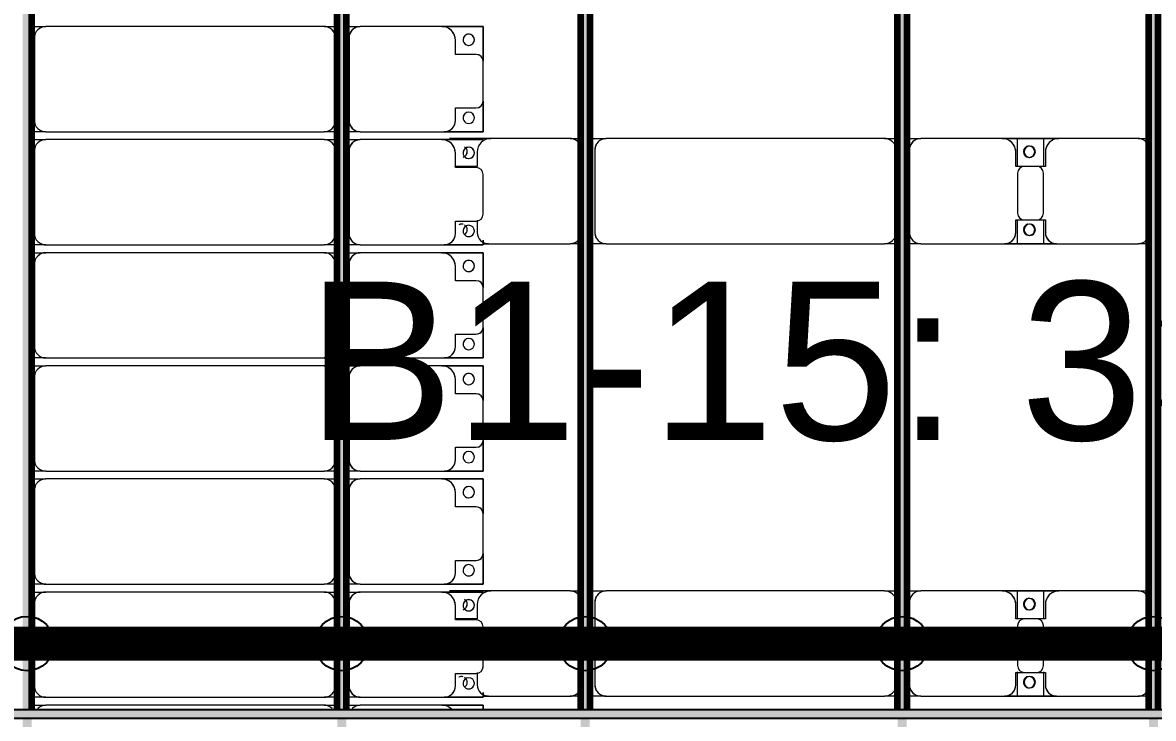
# Model space of a CAD drawing. Header units: millimetres. Extents: x -268744 to 115753, y -96240 to -10461.
# Drawn here: x -38796 to -33800, y -64647 to -61571 of the extents above; entities that cross this region are included whole.
import ezdxf

# ---------------------------------------------------------------- set-up
doc = ezdxf.new("R2010")
doc.units = ezdxf.units.MM
doc.layers.add('A-GENM', color=13, linetype='Continuous', lineweight=9)
doc.layers.add('S-BEAM', color=12, linetype='Continuous', lineweight=9)
doc.layers.add('GC-GHI CHU', color=2, linetype='Continuous')
doc.layers.add('GC-HOP 40x60 GIA CUONG', color=1, linetype='Continuous')
doc.styles.add('GC_VN', font='arial.ttf')

# ---------------------------------------------------------------- blocks, each defined once
blk = doc.blocks.new('Dầm C52 - Hộp 40x60-V24-KHUNG KẾT CẤU BÈ PIN 1')
at = {"layer": 'S-BEAM', "lineweight": 25}
blk.add_hatch(color=4, dxfattribs=at).paths.add_polyline_path([(-145811, -20), (145811, -20), (145811, 20), (-145811, 20)])
at = {"layer": 'S-BEAM', "color": 4, "lineweight": 25}
for p, q in [((-145811, 20), (145811, 20)), ((145811, -20), (-145811, -20))]:
    blk.add_line(p, q, dxfattribs=at)
blk = doc.blocks.new('Dải phao đi lại kèm đỡ invester - DẢI PHAO ĐI LẠI-V80-KHUNG KẾT CẤU BÈ PIN 1')
at = {"layer": 'A-GENM', "color": 7}
for p, q in [((41258.4, 1312.2), (41411.8, 1312.2)), ((41258.4, 1129.7), (41258.4, 1312.2)), ((41258.4, 1312.2), (41258.4, 1129.7)), ((41411.8, 1312.2), (41258.4, 1312.2)), ((41588.2, 1312.2), (41411.8, 1312.2)), ((41588.2, 1312.2), (41723.4, 1312.2)), ((41723.4, 1312.2), (41588.2, 1312.2)), ((41723.4, 1312.2), (41723.4, 1139.7)), ((41723.4, 1139.7), (41723.4, 1312.2)), ((41758.4, 1129.7), (41758.4, 1312.2)), ((41758.4, 1312.2), (41758.4, 1129.7)), ((42088.2, 1312.2), (41911.8, 1312.2)), ((42202.2, 1312.2), (42223.4, 1312.2)), ((42223.4, 1312.2), (42202.2, 1312.2)), ((42223.4, 1312.2), (42223.4, 1139.7)), ((42223.4, 1139.7), (42223.4, 1312.2)), ((42258.4, 1312.2), (42411.8, 1312.2)), ((42258.4, 1129.7), (42258.4, 1312.2)), ((42258.4, 1312.2), (42258.4, 1129.7)), ((42411.8, 1312.2), (42258.4, 1312.2)), ((42588.2, 1312.2), (42411.8, 1312.2)), ((42588.2, 1312.2), (42723.4, 1312.2)), ((42723.4, 1312.2), (42588.2, 1312.2)), ((42723.4, 1312.2), (42723.4, 1139.7)), ((42723.4, 1139.7), (42723.4, 1312.2)), ((42758.4, 1312.2), (42911.8, 1312.2)), ((42758.4, 1129.7), (42758.4, 1312.2)), ((42758.4, 1312.2), (42758.4, 1129.7)), ((42911.8, 1312.2), (42758.4, 1312.2)), ((43088.2, 1312.2), (42911.8, 1312.2)), ((43088.2, 1312.2), (43223.4, 1312.2)), ((43223.4, 1312.2), (43088.2, 1312.2)), ((43223.4, 1312.2), (43223.4, 1139.7)), ((43223.4, 1139.7), (43223.4, 1312.2)), ((43258.4, 1312.2), (43411.8, 1312.2)), ((43258.4, 1129.7), (43258.4, 1312.2)), ((43258.4, 1312.2), (43258.4, 1129.7)), ((43411.8, 1312.2), (43258.4, 1312.2)), ((43588.2, 1312.2), (43411.8, 1312.2)), ((43588.2, 1312.2), (43723.4, 1312.2)), ((43723.4, 1312.2), (43588.2, 1312.2)), ((43723.4, 1312.2), (43723.4, 1139.7)), ((43723.4, 1139.7), (43723.4, 1312.2)), ((43758.4, 1129.7), (43758.4, 1312.2)), ((43758.4, 1312.2), (43758.4, 1129.7)), ((44088.2, 1312.2), (43911.8, 1312.2)), ((44202.2, 1312.2), (44223.4, 1312.2)), ((44223.4, 1312.2), (44202.2, 1312.2)), ((44223.4, 1312.2), (44223.4, 1139.7)), ((44223.4, 1139.7), (44223.4, 1312.2)), ((44258.4, 1312.2), (44276.8, 1312.2)), ((44258.4, 1129.7), (44258.4, 1312.2)), ((44258.4, 1312.2), (44258.4, 1129.7)), ((44276.8, 1312.2), (44258.4, 1312.2)), ((41381.8, 1282.2), (41381.8, 1189.7)), ((41618.2, 1189.7), (41618.2, 1282.2)), ((41881.8, 1282.2), (41881.8, 1189.7)), ((42118.2, 1189.7), (42118.2, 1282.2)), ((42381.8, 1282.2), (42381.8, 1189.7)), ((42618.2, 1189.7), (42618.2, 1282.2)), ((42881.8, 1282.2), (42881.8, 1189.7)), ((43118.2, 1189.7), (43118.2, 1282.2)), ((43381.8, 1282.2), (43381.8, 1189.7)), ((43618.2, 1189.7), (43618.2, 1282.2)), ((43881.8, 1282.2), (43881.8, 1189.7)), ((44118.2, 1189.7), (44118.2, 1282.2)), ((41381.8, 1189.7), (41318.4, 1189.7)), ((41673.4, 1189.7), (41618.2, 1189.7)), ((41881.8, 1189.7), (41818.4, 1189.7)), ((42173.4, 1189.7), (42118.2, 1189.7)), ((42381.8, 1189.7), (42318.4, 1189.7)), ((42673.4, 1189.7), (42618.2, 1189.7)), ((42881.8, 1189.7), (42818.4, 1189.7)), ((43173.4, 1189.7), (43118.2, 1189.7)), ((43381.8, 1189.7), (43318.4, 1189.7)), ((43673.4, 1189.7), (43618.2, 1189.7)), ((43881.8, 1189.7), (43818.4, 1189.7)), ((44173.4, 1189.7), (44118.2, 1189.7)), ((41258.4, 1129.7), (41258.4, 769.7)), ((41723.4, 769.7), (41723.4, 1139.7)), ((41758.4, 1129.7), (41758.4, 769.7)), ((42223.4, 769.7), (42223.4, 1139.7)), ((42258.4, 1129.7), (42258.4, 769.7)), ((42723.4, 769.7), (42723.4, 1139.7)), ((42758.4, 1129.7), (42758.4, 769.7)), ((43223.4, 769.7), (43223.4, 1139.7)), ((43258.4, 1129.7), (43258.4, 769.7)), ((43723.4, 769.7), (43723.4, 1139.7)), ((43758.4, 1129.7), (43758.4, 769.7)), ((44223.4, 769.7), (44223.4, 1139.7)), ((44258.4, 1129.7), (44258.4, 769.7)), ((41258.4, 707.6), (41258.4, 769.7)), ((41258.4, 707.6), (41258.4, 769.7)), ((41723.4, 769.7), (41723.4, 707.6)), ((41723.4, 769.7), (41723.4, 707.6)), ((41758.4, 707.6), (41758.4, 769.7)), ((41758.4, 707.6), (41758.4, 769.7)), ((42223.4, 769.7), (42223.4, 707.6)), ((42223.4, 769.7), (42223.4, 707.6)), ((42258.4, 707.6), (42258.4, 769.7)), ((42258.4, 707.6), (42258.4, 769.7)), ((42723.4, 769.7), (42723.4, 707.6)), ((42723.4, 769.7), (42723.4, 707.6)), ((42758.4, 707.6), (42758.4, 769.7)), ((42758.4, 707.6), (42758.4, 769.7)), ((43223.4, 769.7), (43223.4, 707.6)), ((43223.4, 769.7), (43223.4, 707.6)), ((43258.4, 707.6), (43258.4, 769.7)), ((43258.4, 707.6), (43258.4, 769.7)), ((43723.4, 769.7), (43723.4, 707.6)), ((43723.4, 769.7), (43723.4, 707.6)), ((43758.4, 707.6), (43758.4, 769.7)), ((43758.4, 707.6), (43758.4, 769.7)), ((44223.4, 769.7), (44223.4, 707.6)), ((44223.4, 769.7), (44223.4, 707.6)), ((44258.4, 707.6), (44258.4, 769.7)), ((44258.4, 707.6), (44258.4, 769.7)), ((41308.4, 719.7), (41673.4, 719.7)), ((41808.4, 719.7), (42173.4, 719.7)), ((42308.4, 719.7), (42673.4, 719.7)), ((42808.4, 719.7), (43173.4, 719.7)), ((43308.4, 719.7), (43673.4, 719.7)), ((43808.4, 719.7), (44173.4, 719.7)), ((41258.4, 610.3), (41258.4, 667.6)), ((41258.4, 610.3), (41258.4, 667.6)), ((41673.4, 660.3), (41308.4, 660.3)), ((41723.4, 667.6), (41723.4, 610.3)), ((41723.4, 667.6), (41723.4, 610.3)), ((41758.4, 610.3), (41758.4, 667.6)), ((41758.4, 610.3), (41758.4, 667.6)), ((42173.4, 660.3), (41808.4, 660.3)), ((42223.4, 667.6), (42223.4, 610.3)), ((42223.4, 667.6), (42223.4, 610.3)), ((42258.4, 610.3), (42258.4, 667.6)), ((42258.4, 610.3), (42258.4, 667.6)), ((42673.4, 660.3), (42308.4, 660.3)), ((42723.4, 667.6), (42723.4, 610.3)), ((42723.4, 667.6), (42723.4, 610.3)), ((42758.4, 610.3), (42758.4, 667.6)), ((42758.4, 610.3), (42758.4, 667.6)), ((43173.4, 660.3), (42808.4, 660.3)), ((43223.4, 667.6), (43223.4, 610.3)), ((43223.4, 667.6), (43223.4, 610.3)), ((43258.4, 610.3), (43258.4, 667.6)), ((43258.4, 610.3), (43258.4, 667.6)), ((43673.4, 660.3), (43308.4, 660.3)), ((43723.4, 667.6), (43723.4, 610.3)), ((43723.4, 667.6), (43723.4, 610.3)), ((43758.4, 610.3), (43758.4, 667.6)), ((43758.4, 610.3), (43758.4, 667.6)), ((44173.4, 660.3), (43808.4, 660.3)), ((44223.4, 667.6), (44223.4, 610.3)), ((44223.4, 667.6), (44223.4, 610.3)), ((44258.4, 610.3), (44258.4, 667.6)), ((44258.4, 610.3), (44258.4, 667.6)), ((41258.4, 610.3), (41258.4, -620.3)), ((41723.4, -620.3), (41723.4, 610.3)), ((41758.4, 610.3), (41758.4, -620.3)), ((42223.4, -620.3), (42223.4, 610.3)), ((42258.4, 610.3), (42258.4, -620.3)), ((42723.4, -620.3), (42723.4, 610.3)), ((42758.4, 610.3), (42758.4, -620.3)), ((43223.4, -620.3), (43223.4, 610.3)), ((43258.4, 610.3), (43258.4, -620.3)), ((43723.4, -620.3), (43723.4, 610.3)), ((43758.4, 610.3), (43758.4, -620.3)), ((44223.4, -620.3), (44223.4, 610.3)), ((44258.4, 610.3), (44258.4, -620.3)), ((41258.4, -682.4), (41258.4, -620.3)), ((41258.4, -682.4), (41258.4, -620.3)), ((41723.4, -620.3), (41723.4, -682.4)), ((41723.4, -620.3), (41723.4, -682.4)), ((41758.4, -682.4), (41758.4, -620.3)), ((41758.4, -682.4), (41758.4, -620.3)), ((42223.4, -620.3), (42223.4, -682.4)), ((42223.4, -620.3), (42223.4, -682.4)), ((42258.4, -682.4), (42258.4, -620.3)), ((42258.4, -682.4), (42258.4, -620.3)), ((42723.4, -620.3), (42723.4, -682.4)), ((42723.4, -620.3), (42723.4, -682.4)), ((42758.4, -682.4), (42758.4, -620.3)), ((42758.4, -682.4), (42758.4, -620.3)), ((43223.4, -620.3), (43223.4, -682.4)), ((43223.4, -620.3), (43223.4, -682.4)), ((43258.4, -682.4), (43258.4, -620.3)), ((43258.4, -682.4), (43258.4, -620.3)), ((43723.4, -620.3), (43723.4, -682.4)), ((43723.4, -620.3), (43723.4, -682.4)), ((43758.4, -682.4), (43758.4, -620.3)), ((43758.4, -682.4), (43758.4, -620.3)), ((44223.4, -620.3), (44223.4, -682.4)), ((44223.4, -620.3), (44223.4, -682.4)), ((44258.4, -682.4), (44258.4, -620.3)), ((44258.4, -682.4), (44258.4, -620.3)), ((41308.4, -670.3), (41673.4, -670.3)), ((41808.4, -670.3), (42173.4, -670.3)), ((42308.4, -670.3), (42673.4, -670.3)), ((42808.4, -670.3), (43173.4, -670.3)), ((43308.4, -670.3), (43673.4, -670.3)), ((43808.4, -670.3), (44173.4, -670.3))]:
    blk.add_line(p, q, dxfattribs=at)
for centre, radius, start, end in [((41411.8, 1282.2), 30, 90, 180), ((41411.8, 1282.2), 30, 105, 165), ((41411.8, 1282.2), 30, 135, 165), ((41411.8, 1282.2), 30, 135, 165), ((41588.2, 1282.2), 30, 0, 90), ((41588.2, 1282.2), 30, 60, 75), ((41588.2, 1282.2), 30, 15, 75), ((41588.2, 1282.2), 30, 60, 75), ((41911.8, 1282.2), 30, 90, 180), ((42088.2, 1282.2), 30, 0, 90), ((42411.8, 1282.2), 30, 90, 180), ((42411.8, 1282.2), 30, 105, 165), ((42411.8, 1282.2), 30, 135, 165), ((42411.8, 1282.2), 30, 135, 165), ((42588.2, 1282.2), 30, 0, 90), ((42588.2, 1282.2), 30, 60, 75), ((42588.2, 1282.2), 30, 15, 75), ((42588.2, 1282.2), 30, 60, 75), ((42911.8, 1282.2), 30, 90, 180), ((42911.8, 1282.2), 30, 105, 165), ((42911.8, 1282.2), 30, 135, 165), ((42911.8, 1282.2), 30, 135, 165), ((43088.2, 1282.2), 30, 0, 90), ((43088.2, 1282.2), 30, 60, 75), ((43088.2, 1282.2), 30, 15, 75), ((43088.2, 1282.2), 30, 60, 75), ((43411.8, 1282.2), 30, 90, 180), ((43411.8, 1282.2), 30, 105, 165), ((43411.8, 1282.2), 30, 135, 165), ((43411.8, 1282.2), 30, 135, 165), ((43588.2, 1282.2), 30, 0, 90), ((43588.2, 1282.2), 30, 60, 75), ((43588.2, 1282.2), 30, 15, 75), ((43588.2, 1282.2), 30, 60, 75), ((43911.8, 1282.2), 30, 90, 180), ((44088.2, 1282.2), 30, 0, 90), ((41316.8, 1248.6), 25, 90, 270), ((41316.8, 1248.6), 25, 90, 255), ((41316.8, 1248.6), 25, 270, 90), ((41316.8, 1248.6), 25, 300, 90), ((41588.2, 1282.2), 30, 15, 30), ((41588.2, 1282.2), 30, 15, 30), ((41661.8, 1248.6), 25, 90, 270), ((41661.8, 1248.6), 25, 90, 180), ((41661.8, 1248.6), 25, 270, 90), ((41661.8, 1248.6), 25, 270, 90), ((41816.8, 1248.6), 25, 90, 270), ((41816.8, 1248.6), 25, 90, 255), ((41816.8, 1248.6), 25, 270, 90), ((41816.8, 1248.6), 25, 300, 90), ((42161.8, 1248.6), 25, 90, 270), ((42161.8, 1248.6), 25, 90, 180), ((42161.8, 1248.6), 25, 270, 90), ((42161.8, 1248.6), 25, 270, 90), ((42316.8, 1248.6), 25, 90, 270), ((42316.8, 1248.6), 25, 90, 255), ((42316.8, 1248.6), 25, 270, 90), ((42316.8, 1248.6), 25, 300, 90), ((42588.2, 1282.2), 30, 15, 30), ((42588.2, 1282.2), 30, 15, 30), ((42661.8, 1248.6), 25, 90, 270), ((42661.8, 1248.6), 25, 90, 180), ((42661.8, 1248.6), 25, 270, 90), ((42661.8, 1248.6), 25, 270, 90), ((42816.8, 1248.6), 25, 90, 270), ((42816.8, 1248.6), 25, 90, 255), ((42816.8, 1248.6), 25, 270, 90), ((42816.8, 1248.6), 25, 300, 90), ((43088.2, 1282.2), 30, 15, 30), ((43088.2, 1282.2), 30, 15, 30), ((43161.8, 1248.6), 25, 90, 270), ((43161.8, 1248.6), 25, 90, 180), ((43161.8, 1248.6), 25, 270, 90), ((43161.8, 1248.6), 25, 270, 90), ((43316.8, 1248.6), 25, 90, 270), ((43316.8, 1248.6), 25, 90, 255), ((43316.8, 1248.6), 25, 270, 90), ((43316.8, 1248.6), 25, 300, 90), ((43588.2, 1282.2), 30, 15, 30), ((43588.2, 1282.2), 30, 15, 30), ((43661.8, 1248.6), 25, 90, 270), ((43661.8, 1248.6), 25, 90, 180), ((43661.8, 1248.6), 25, 270, 90), ((43661.8, 1248.6), 25, 270, 90), ((43816.8, 1248.6), 25, 90, 270), ((43816.8, 1248.6), 25, 90, 255), ((43816.8, 1248.6), 25, 270, 90), ((43816.8, 1248.6), 25, 300, 90), ((44161.8, 1248.6), 25, 90, 270), ((44161.8, 1248.6), 25, 90, 180), ((44161.8, 1248.6), 25, 270, 90), ((44161.8, 1248.6), 25, 270, 90), ((41316.8, 1248.6), 25, 270, 285), ((41661.8, 1248.6), 25, 195, 255), ((41816.8, 1248.6), 25, 270, 285), ((42161.8, 1248.6), 25, 195, 255), ((42316.8, 1248.6), 25, 270, 285), ((42661.8, 1248.6), 25, 195, 255), ((42816.8, 1248.6), 25, 270, 285), ((43161.8, 1248.6), 25, 195, 255), ((43316.8, 1248.6), 25, 270, 285), ((43661.8, 1248.6), 25, 195, 255), ((43816.8, 1248.6), 25, 270, 285), ((44161.8, 1248.6), 25, 195, 255), ((41318.4, 1129.7), 60, 90, 180), ((41318.4, 1129.7), 60, 90, 150), ((41673.4, 1139.7), 50, 0, 90), ((41673.4, 1139.7), 50, 15, 90), ((41818.4, 1129.7), 60, 90, 180), ((41818.4, 1129.7), 60, 90, 150), ((42173.4, 1139.7), 50, 0, 90), ((42173.4, 1139.7), 50, 15, 90), ((42318.4, 1129.7), 60, 90, 180), ((42318.4, 1129.7), 60, 90, 150), ((42673.4, 1139.7), 50, 0, 90), ((42673.4, 1139.7), 50, 15, 90), ((42818.4, 1129.7), 60, 90, 180), ((42818.4, 1129.7), 60, 90, 150), ((43173.4, 1139.7), 50, 0, 90), ((43173.4, 1139.7), 50, 15, 90), ((43318.4, 1129.7), 60, 90, 180), ((43318.4, 1129.7), 60, 90, 150), ((43673.4, 1139.7), 50, 0, 90), ((43673.4, 1139.7), 50, 15, 90), ((43818.4, 1129.7), 60, 90, 180), ((43818.4, 1129.7), 60, 90, 150), ((44173.4, 1139.7), 50, 0, 90), ((44173.4, 1139.7), 50, 15, 90), ((44318.4, 1129.7), 60, 135, 180), ((44318.4, 1129.7), 60, 135, 150), ((41308.4, 769.7), 50, 180, 270), ((41308.4, 769.7), 50, 195, 270), ((41673.4, 769.7), 50, 270, 0), ((41673.4, 769.7), 50, 270, 345), ((41808.4, 769.7), 50, 180, 270), ((41808.4, 769.7), 50, 195, 270), ((42173.4, 769.7), 50, 270, 0), ((42173.4, 769.7), 50, 270, 345), ((42308.4, 769.7), 50, 180, 270), ((42308.4, 769.7), 50, 195, 270), ((42673.4, 769.7), 50, 270, 0), ((42673.4, 769.7), 50, 270, 345), ((42808.4, 769.7), 50, 180, 270), ((42808.4, 769.7), 50, 195, 270), ((43173.4, 769.7), 50, 270, 0), ((43173.4, 769.7), 50, 270, 345), ((43308.4, 769.7), 50, 180, 270), ((43308.4, 769.7), 50, 195, 270), ((43673.4, 769.7), 50, 270, 0), ((43673.4, 769.7), 50, 270, 345), ((43808.4, 769.7), 50, 180, 270), ((43808.4, 769.7), 50, 195, 270), ((44173.4, 769.7), 50, 270, 0), ((44173.4, 769.7), 50, 270, 345), ((44308.4, 769.7), 50, 180, 225), ((44308.4, 769.7), 50, 195, 225), ((41308.4, 610.3), 50, 90, 180), ((41308.4, 610.3), 50, 105, 120), ((41673.4, 610.3), 50, 0, 90), ((41673.4, 610.3), 50, 60, 90), ((41808.4, 610.3), 50, 90, 180), ((41808.4, 610.3), 50, 105, 120), ((42173.4, 610.3), 50, 0, 90), ((42173.4, 610.3), 50, 60, 90), ((42308.4, 610.3), 50, 90, 180), ((42308.4, 610.3), 50, 105, 120), ((42673.4, 610.3), 50, 0, 90), ((42673.4, 610.3), 50, 60, 90), ((42808.4, 610.3), 50, 90, 180), ((42808.4, 610.3), 50, 105, 120), ((43173.4, 610.3), 50, 360, 90), ((43173.4, 610.3), 50, 60, 90), ((43308.4, 610.3), 50, 90, 180), ((43308.4, 610.3), 50, 105, 120), ((43673.4, 610.3), 50, 360, 90), ((43673.4, 610.3), 50, 60, 90), ((43808.4, 610.3), 50, 90, 180), ((43808.4, 610.3), 50, 105, 120), ((44173.4, 610.3), 50, 0, 90), ((44173.4, 610.3), 50, 60, 90), ((41308.4, 610.3), 50, 150, 180), ((41673.4, 610.3), 50, 15, 30), ((41808.4, 610.3), 50, 150, 180), ((42173.4, 610.3), 50, 15, 30), ((42308.4, 610.3), 50, 150, 180), ((42673.4, 610.3), 50, 15, 30), ((42808.4, 610.3), 50, 150, 180), ((43173.4, 610.3), 50, 15, 30), ((43308.4, 610.3), 50, 150, 180), ((43673.4, 610.3), 50, 15, 30), ((43808.4, 610.3), 50, 150, 180), ((44173.4, 610.3), 50, 15, 30), ((44308.4, 610.3), 50, 135, 180), ((44308.4, 610.3), 50, 150, 180), ((41308.4, -620.3), 50, 180, 270), ((41308.4, -620.3), 50, 195, 225), ((41673.4, -620.3), 50, 270, 0), ((41673.4, -620.3), 50, 330, 0), ((41808.4, -620.3), 50, 180, 270), ((41808.4, -620.3), 50, 195, 225), ((42173.4, -620.3), 50, 270, 0), ((42173.4, -620.3), 50, 330, 0), ((42308.4, -620.3), 50, 180, 270), ((42308.4, -620.3), 50, 195, 225), ((42673.4, -620.3), 50, 270, 0), ((42673.4, -620.3), 50, 330, 0), ((42808.4, -620.3), 50, 180, 270), ((42808.4, -620.3), 50, 195, 225), ((43173.4, -620.3), 50, 270, 0), ((43173.4, -620.3), 50, 330, 0), ((43308.4, -620.3), 50, 180, 270), ((43308.4, -620.3), 50, 195, 225), ((43673.4, -620.3), 50, 270, 0), ((43673.4, -620.3), 50, 330, 0), ((43808.4, -620.3), 50, 180, 270), ((43808.4, -620.3), 50, 195, 225), ((44173.4, -620.3), 50, 270, 0), ((44173.4, -620.3), 50, 330, 0), ((44308.4, -620.3), 50, 180, 225), ((44308.4, -620.3), 50, 195, 225), ((41308.4, -620.3), 50, 240, 270), ((41673.4, -620.3), 50, 270, 300), ((41808.4, -620.3), 50, 240, 270), ((42173.4, -620.3), 50, 270, 300), ((42308.4, -620.3), 50, 240, 270), ((42673.4, -620.3), 50, 270, 300), ((42808.4, -620.3), 50, 240, 270), ((43173.4, -620.3), 50, 270, 300), ((43308.4, -620.3), 50, 240, 270), ((43673.4, -620.3), 50, 270, 300), ((43808.4, -620.3), 50, 240, 270), ((44173.4, -620.3), 50, 270, 300)]:
    blk.add_arc(centre, radius, start, end, dxfattribs=at)
blk = doc.blocks.new('Dầm C52 - Dầm C52-V81-KHUNG KẾT CẤU BÈ PIN 1')
at = {"layer": 'S-BEAM', "lineweight": 140}
h = blk.add_hatch(color=1, dxfattribs=at)
h.paths.add_polyline_path([(-25480.9, 20), (-25480.9, -20), (-25440.9, -20), (-25445.2, 20)])
h.paths.add_polyline_path([(-25400.9, -20), (-19440.9, -20), (-19443, 20), (-25400.9, 20), (-25400.9, -7.9)])
h.paths.add_polyline_path([(-19400.9, -20), (-13440.9, -20), (-13440.9, 20), (-19400.9, 20), (-19400.9, -7.9)])
h.paths.add_polyline_path([(-13400.9, -7.9), (-13400.9, -20), (-7440.9, -20), (-7440.9, 20), (-13400.9, 20)])
h.paths.add_polyline_path([(-7400.9, -20), (-1440.9, -20), (-1440.9, 20), (-7400.9, 20), (-7400.9, -7.9)])
h.paths.add_polyline_path([(-1400.9, -7.9), (-1400.9, -20), (4559.1, -20), (4559.1, 20), (-1400.9, 20)])
h.paths.add_polyline_path([(4599.1, -20), (10559.1, -20), (10559.1, 20), (4599.1, 20), (4599.1, -7.9)])
h.paths.add_polyline_path([(10599.1, 20), (10599.1, -20), (16559.1, -20), (16559.1, 20), (11029.4, 20)])
h.paths.add_polyline_path([(16599.1, -20), (22559.1, -20), (22559.1, 20), (16599.1, 20), (16599.1, -7.9)])
h.paths.add_polyline_path([(22599.1, -7.9), (22599.1, -20), (25259.1, -20), (25259.1, 20), (22599.1, 20)])
h.paths.add_polyline_path([(25299.1, -20), (25480.9, -20), (25480.9, 20), (25299.1, 20), (25299.1, -7.9)])
at = {"layer": 'S-BEAM', "color": 1, "lineweight": 140}
blk.add_line((-13440.9, -20), (-19400.9, -20), dxfattribs=at)
blk = doc.blocks.new('Dầm C52 - Dầm C52-102503-KHUNG KẾT CẤU BÈ PIN 1')
at = {"layer": 'S-BEAM', "lineweight": 140}
h = blk.add_hatch(color=1, dxfattribs=at)
h.paths.add_polyline_path([(-25480.9, 20), (-25480.9, -20), (-25440.9, -20), (-25440.9, 20)])
h.paths.add_polyline_path([(-25400.9, 20), (-25400.9, -20), (-19440.9, -20), (-19443, 20), (-24983.5, 20)])
h.paths.add_polyline_path([(-19400.9, 20), (-19400.9, -20), (-13440.9, -20), (-13440.9, 20), (-17596.2, 20)])
h.paths.add_polyline_path([(-13400.9, -20), (-7440.9, -20), (-7440.9, 20), (-13400.9, 20)])
h.paths.add_polyline_path([(-7400.9, -20), (-1440.9, -20), (-1440.9, 20), (-7400.9, 20)])
h.paths.add_polyline_path([(-1400.9, -20), (4559.1, -20), (4559.1, 20), (-1400.9, 20)])
h.paths.add_polyline_path([(4599.1, -20), (10559.1, -20), (10559.1, 20), (4599.1, 20)])
h.paths.add_polyline_path([(10599.1, 20), (10599.1, -20), (16559.1, -20), (16559.1, 20), (11952.8, 20)])
h.paths.add_polyline_path([(16599.1, -20), (22559.1, -20), (22559.1, 20), (16599.1, 20)])
h.paths.add_polyline_path([(22599.1, -20), (25259.1, -20), (25259.1, 20), (22599.1, 20)])
h.paths.add_polyline_path([(25299.1, -20), (25441.8, -20), (25441.8, 20), (25299.1, 20)])
at = {"layer": 'S-BEAM', "color": 1, "lineweight": 140}
for p, q in [((-19400.9, 20), (-13440.9, 20)), ((-13440.9, -20), (-19400.9, -20))]:
    blk.add_line(p, q, dxfattribs=at)
blk = doc.blocks.new('Dầm C52 - Dầm C52-102502-KHUNG KẾT CẤU BÈ PIN 1')
at = {"layer": 'S-BEAM', "lineweight": 140}
h = blk.add_hatch(color=1, dxfattribs=at)
h.paths.add_polyline_path([(-25480.9, 20), (-25480.9, -20), (-25440.9, -20), (-25440.9, 20)])
h.paths.add_polyline_path([(-25400.9, 20), (-25400.9, -20), (-19440.9, -20), (-19443, 20), (-24983.5, 20)])
h.paths.add_polyline_path([(-19400.9, 20), (-19400.9, -20), (-13440.9, -20), (-13440.9, 20), (-18981.3, 20)])
h.paths.add_polyline_path([(-13400.9, -20), (-7440.9, -20), (-7440.9, 20), (-13400.9, 20)])
h.paths.add_polyline_path([(-7400.9, -20), (-1440.9, -20), (-1440.9, 20), (-7400.9, 20)])
h.paths.add_polyline_path([(-1400.9, -20), (4559.1, -20), (4559.1, 20), (-1400.9, 20)])
h.paths.add_polyline_path([(4599.1, 20), (4599.1, -20), (10559.1, -20), (10559.1, 20), (5027.2, 20)])
h.paths.add_polyline_path([(10599.1, -20), (16559.1, -20), (16559.1, 20), (10599.1, 20)])
h.paths.add_polyline_path([(16599.1, 20), (16599.1, -20), (22559.1, -20), (22559.1, 20), (17031.5, 20)])
h.paths.add_polyline_path([(22599.1, -20), (25259.1, -20), (25259.1, 20), (22599.1, 20)])
h.paths.add_polyline_path([(25299.1, -20), (25480.9, -20), (25480.9, 20), (25299.1, 20)])
at = {"layer": 'S-BEAM', "color": 1, "lineweight": 140}
for p, q in [((-19400.9, 20), (-13440.9, 20)), ((-13440.9, -20), (-19400.9, -20))]:
    blk.add_line(p, q, dxfattribs=at)
blk = doc.blocks.new('Dai phao do pin - DẢI PHAO ĐỠ PIN-V83-KHUNG KẾT CẤU BÈ PIN 1')
at = {"layer": 'A-GENM', "color": 7}
for p, q in [((-1312.2, 241.6), (-1129.7, 241.6)), ((-1129.7, 241.6), (-1312.2, 241.6)), ((-779.7, 241.6), (-1129.7, 241.6)), ((-779.7, 241.6), (-732.4, 241.6)), ((-779.7, 241.6), (-732.4, 241.6)), ((-692.4, 241.6), (-620.3, 241.6)), ((-692.4, 241.6), (-620.3, 241.6)), ((610.3, 241.6), (-620.3, 241.6)), ((610.3, 241.6), (667.6, 241.6)), ((610.3, 241.6), (667.6, 241.6)), ((707.6, 241.6), (769.7, 241.6)), ((707.6, 241.6), (769.7, 241.6)), ((1129.7, 241.6), (769.7, 241.6)), ((1129.7, 241.6), (1312.2, 241.6)), ((1312.2, 241.6), (1129.7, 241.6)), ((1197.8, 241.6), (1380.3, 241.6)), ((1197.8, 116.2), (1197.8, 241.6)), ((1380.3, 241.6), (1197.8, 241.6)), ((1312.2, 241.6), (1312.2, 116.2)), ((1730.3, 241.6), (1380.3, 241.6)), ((1730.3, 241.6), (1777.6, 241.6)), ((1730.3, 241.6), (1777.6, 241.6)), ((-1189.7, 181.6), (-1189.7, 118.2)), ((-670.3, 191.6), (-670.3, -173.4)), ((660.3, -173.4), (660.3, 191.6)), ((719.7, 191.6), (719.7, -173.4)), ((1189.7, 118.2), (1189.7, 181.6)), ((1320.3, 181.6), (1320.3, 118.2)), ((-1189.7, 118.2), (-1282.2, 118.2)), ((1282.2, 118.2), (1189.7, 118.2)), ((1320.3, 118.2), (1227.8, 118.2)), ((1197.8, 88.2), (1197.8, -88.2)), ((1312.2, -88.2), (1312.2, 88.2)), ((-1189.7, -119.2), (-1189.7, -173.4)), ((1189.7, -173.4), (1189.7, -118.2)), ((1189.7, -118.2), (1282.2, -118.2)), ((1197.8, -223.4), (1197.8, -116.2)), ((1227.8, -118.2), (1320.3, -118.2)), ((1312.2, -116.2), (1312.2, -223.4)), ((1320.3, -118.2), (1320.3, -173.4)), ((-1139.7, -223.4), (-1164.4, -223.4)), ((-1164.4, -223.4), (-1139.7, -223.4)), ((-1139.7, -223.4), (-779.7, -223.4)), ((-732.4, -223.4), (-779.7, -223.4)), ((-732.4, -223.4), (-779.7, -223.4)), ((-620.3, -223.4), (-692.4, -223.4)), ((-620.3, -223.4), (-692.4, -223.4)), ((-620.3, -223.4), (610.3, -223.4)), ((667.6, -223.4), (610.3, -223.4)), ((667.6, -223.4), (610.3, -223.4)), ((769.7, -223.4), (707.6, -223.4)), ((769.7, -223.4), (707.6, -223.4)), ((769.7, -223.4), (1139.7, -223.4)), ((1312.2, -223.4), (1139.7, -223.4)), ((1139.7, -223.4), (1312.2, -223.4)), ((1370.3, -223.4), (1197.8, -223.4)), ((1197.8, -223.4), (1370.3, -223.4)), ((1370.3, -223.4), (1730.3, -223.4)), ((1777.6, -223.4), (1730.3, -223.4)), ((1777.6, -223.4), (1730.3, -223.4))]:
    blk.add_line(p, q, dxfattribs=at)
for centre, radius, start, end in [((-1258.6, 183.2), 25, 0, 60), ((-1258.6, 183.2), 25, 0, 60), ((-1129.7, 181.6), 60, 90, 180), ((-1129.7, 181.6), 60, 135, 150), ((-779.7, 191.6), 50, 30, 90), ((-779.7, 191.6), 50, 30, 75), ((-620.3, 191.6), 50, 90, 180), ((-620.3, 191.6), 50, 150, 180), ((-620.3, 191.6), 50, 105, 135), ((610.3, 191.6), 50, 360, 90), ((610.3, 191.6), 50, 60, 90), ((610.3, 191.6), 50, 15, 30), ((769.7, 191.6), 50, 90, 180), ((769.7, 191.6), 50, 105, 180), ((1129.7, 181.6), 60, 360, 90), ((1129.7, 181.6), 60, 360, 60), ((1248.6, 183.2), 25, 360, 180), ((1248.6, 183.2), 25, 360, 165), ((1251.4, 183.2), 25, 0, 180), ((1251.4, 183.2), 25, 90, 180), ((1251.4, 183.2), 25, 15, 75), ((1380.3, 181.6), 60, 90, 180), ((1380.3, 181.6), 60, 120, 180), ((1730.3, 191.6), 50, 30, 90), ((1730.3, 191.6), 50, 30, 75), ((-1258.6, 183.2), 25, 285, 0), ((-1258.6, 183.2), 25, 285, 300), ((-1258.6, 183.2), 25, 330, 360), ((1248.6, 183.2), 25, 180, 360), ((1251.4, 183.2), 25, 180, 360), ((1251.4, 183.2), 25, 180, 300), ((1248.6, 183.2), 25, 210, 360), ((1251.4, 183.2), 25, 330, 345), ((-1282.2, 88.2), 30, 90, 105), ((1227.8, 88.2), 30, 90, 180), ((1282.2, 88.2), 30, 360, 90), ((1227.8, -88.2), 30, 180, 270), ((1282.2, -88.2), 30, 270, 360), ((-1258.6, -161.8), 25, 75, 120), ((-1258.6, -161.8), 25, 90, 120), ((-1258.6, -161.8), 25, 0, 60), ((-1258.6, -161.8), 25, 0, 60), ((1248.6, -161.8), 25, 0, 180), ((1248.6, -161.8), 25, 105, 165), ((1251.4, -161.8), 25, 0, 180), ((1251.4, -161.8), 25, 105, 180), ((1248.6, -161.8), 25, 360, 75), ((1251.4, -161.8), 25, 15, 75), ((-1258.6, -161.8), 25, 300, 0), ((-1258.6, -161.8), 25, 300, 360), ((-1139.7, -173.4), 50, 180, 270), ((-779.7, -173.4), 50, 270, 330), ((-779.7, -173.4), 50, 285, 330), ((-620.3, -173.4), 50, 180, 270), ((-620.3, -173.4), 50, 180, 210), ((610.3, -173.4), 50, 270, 360), ((610.3, -173.4), 50, 330, 360), ((769.7, -173.4), 50, 180, 270), ((769.7, -173.4), 50, 180, 255), ((1139.7, -173.4), 50, 270, 360), ((1139.7, -173.4), 50, 285, 360), ((1248.6, -161.8), 25, 180, 0), ((1248.6, -161.8), 25, 195, 0), ((1251.4, -161.8), 25, 180, 0), ((1251.4, -161.8), 25, 180, 270), ((1251.4, -161.8), 25, 285, 345), ((1370.3, -173.4), 50, 180, 270), ((1370.3, -173.4), 50, 180, 255), ((1730.3, -173.4), 50, 270, 330), ((1730.3, -173.4), 50, 285, 330), ((-1139.7, -173.4), 50, 240, 255), ((-620.3, -173.4), 50, 240, 270), ((610.3, -173.4), 50, 285, 300)]:
    blk.add_arc(centre, radius, start, end, dxfattribs=at)
blk = doc.blocks.new('Dai phao do pin - DẢI PHAO ĐỠ PIN-V85-KHUNG KẾT CẤU BÈ PIN 1')
at = {"layer": 'A-GENM', "color": 7}
for p, q in [((-1312.2, 241.6), (-1129.7, 241.6)), ((-1129.7, 241.6), (-1312.2, 241.6)), ((-779.7, 241.6), (-1129.7, 241.6)), ((-779.7, 241.6), (-732.4, 241.6)), ((-779.7, 241.6), (-732.4, 241.6)), ((-692.4, 241.6), (-620.3, 241.6)), ((-692.4, 241.6), (-620.3, 241.6)), ((610.3, 241.6), (-620.3, 241.6)), ((610.3, 241.6), (667.6, 241.6)), ((610.3, 241.6), (667.6, 241.6)), ((707.6, 241.6), (769.7, 241.6)), ((707.6, 241.6), (769.7, 241.6)), ((1129.7, 241.6), (769.7, 241.6)), ((1129.7, 241.6), (1312.2, 241.6)), ((1312.2, 241.6), (1129.7, 241.6)), ((1197.8, 241.6), (1380.3, 241.6)), ((1197.8, 116.2), (1197.8, 241.6)), ((1380.3, 241.6), (1197.8, 241.6)), ((1312.2, 241.6), (1312.2, 116.2)), ((1730.3, 241.6), (1380.3, 241.6)), ((1730.3, 241.6), (1777.6, 241.6)), ((1730.3, 241.6), (1777.6, 241.6)), ((-1189.7, 181.6), (-1189.7, 118.2)), ((-670.3, 191.6), (-670.3, -173.4)), ((660.3, -173.4), (660.3, 191.6)), ((719.7, 191.6), (719.7, -173.4)), ((1189.7, 118.2), (1189.7, 181.6)), ((1320.3, 181.6), (1320.3, 118.2)), ((-1189.7, 118.2), (-1282.2, 118.2)), ((1282.2, 118.2), (1189.7, 118.2)), ((1320.3, 118.2), (1227.8, 118.2)), ((1197.8, 88.2), (1197.8, -88.2)), ((1312.2, -88.2), (1312.2, 88.2)), ((-1189.7, -119.2), (-1189.7, -173.4)), ((1189.7, -173.4), (1189.7, -118.2)), ((1189.7, -118.2), (1282.2, -118.2)), ((1197.8, -223.4), (1197.8, -116.2)), ((1227.8, -118.2), (1320.3, -118.2)), ((1312.2, -116.2), (1312.2, -223.4)), ((1320.3, -118.2), (1320.3, -173.4)), ((-1139.7, -223.4), (-1164.4, -223.4)), ((-1164.4, -223.4), (-1139.7, -223.4)), ((-1139.7, -223.4), (-779.7, -223.4)), ((-732.4, -223.4), (-779.7, -223.4)), ((-732.4, -223.4), (-779.7, -223.4)), ((-620.3, -223.4), (-692.4, -223.4)), ((-620.3, -223.4), (-692.4, -223.4)), ((-620.3, -223.4), (610.3, -223.4)), ((667.6, -223.4), (610.3, -223.4)), ((667.6, -223.4), (610.3, -223.4)), ((769.7, -223.4), (707.6, -223.4)), ((769.7, -223.4), (707.6, -223.4)), ((769.7, -223.4), (1139.7, -223.4)), ((1312.2, -223.4), (1139.7, -223.4)), ((1139.7, -223.4), (1312.2, -223.4)), ((1370.3, -223.4), (1197.8, -223.4)), ((1197.8, -223.4), (1370.3, -223.4)), ((1370.3, -223.4), (1730.3, -223.4)), ((1777.6, -223.4), (1730.3, -223.4)), ((1777.6, -223.4), (1730.3, -223.4))]:
    blk.add_line(p, q, dxfattribs=at)
for centre, radius, start, end in [((-1258.6, 183.2), 25, 0, 60), ((-1258.6, 183.2), 25, 0, 60), ((-1129.7, 181.6), 60, 90, 180), ((-1129.7, 181.6), 60, 135, 150), ((-779.7, 191.6), 50, 30, 90), ((-779.7, 191.6), 50, 30, 75), ((-620.3, 191.6), 50, 90, 180), ((-620.3, 191.6), 50, 150, 180), ((-620.3, 191.6), 50, 105, 135), ((610.3, 191.6), 50, 360, 90), ((610.3, 191.6), 50, 60, 90), ((610.3, 191.6), 50, 15, 30), ((769.7, 191.6), 50, 90, 180), ((769.7, 191.6), 50, 105, 180), ((1129.7, 181.6), 60, 360, 90), ((1129.7, 181.6), 60, 360, 60), ((1248.6, 183.2), 25, 360, 180), ((1248.6, 183.2), 25, 360, 165), ((1251.4, 183.2), 25, 0, 180), ((1251.4, 183.2), 25, 90, 180), ((1251.4, 183.2), 25, 15, 75), ((1380.3, 181.6), 60, 90, 180), ((1380.3, 181.6), 60, 120, 180), ((1730.3, 191.6), 50, 30, 90), ((1730.3, 191.6), 50, 30, 75), ((-1258.6, 183.2), 25, 285, 0), ((-1258.6, 183.2), 25, 285, 300), ((-1258.6, 183.2), 25, 330, 360), ((1248.6, 183.2), 25, 180, 360), ((1251.4, 183.2), 25, 180, 360), ((1251.4, 183.2), 25, 180, 300), ((1248.6, 183.2), 25, 210, 360), ((1251.4, 183.2), 25, 330, 345), ((-1282.2, 88.2), 30, 90, 105), ((1227.8, 88.2), 30, 90, 180), ((1282.2, 88.2), 30, 360, 90), ((1227.8, -88.2), 30, 180, 270), ((1282.2, -88.2), 30, 270, 360), ((-1258.6, -161.8), 25, 75, 120), ((-1258.6, -161.8), 25, 90, 120), ((-1258.6, -161.8), 25, 0, 60), ((-1258.6, -161.8), 25, 0, 60), ((1248.6, -161.8), 25, 0, 180), ((1248.6, -161.8), 25, 105, 165), ((1251.4, -161.8), 25, 0, 180), ((1251.4, -161.8), 25, 105, 180), ((1248.6, -161.8), 25, 360, 75), ((1251.4, -161.8), 25, 15, 75), ((-1258.6, -161.8), 25, 300, 0), ((-1258.6, -161.8), 25, 300, 360), ((-1139.7, -173.4), 50, 180, 270), ((-779.7, -173.4), 50, 270, 330), ((-779.7, -173.4), 50, 285, 330), ((-620.3, -173.4), 50, 180, 270), ((-620.3, -173.4), 50, 180, 210), ((610.3, -173.4), 50, 270, 360), ((610.3, -173.4), 50, 330, 360), ((769.7, -173.4), 50, 180, 270), ((769.7, -173.4), 50, 180, 255), ((1139.7, -173.4), 50, 270, 360), ((1139.7, -173.4), 50, 285, 360), ((1248.6, -161.8), 25, 180, 0), ((1248.6, -161.8), 25, 195, 0), ((1251.4, -161.8), 25, 180, 0), ((1251.4, -161.8), 25, 180, 270), ((1251.4, -161.8), 25, 285, 345), ((1370.3, -173.4), 50, 180, 270), ((1370.3, -173.4), 50, 180, 255), ((1730.3, -173.4), 50, 270, 330), ((1730.3, -173.4), 50, 285, 330), ((-1139.7, -173.4), 50, 240, 255), ((-620.3, -173.4), 50, 240, 270), ((610.3, -173.4), 50, 285, 300)]:
    blk.add_arc(centre, radius, start, end, dxfattribs=at)
blk = doc.blocks.new('be pin 1_rvt-1-KHUNG KẾT CẤU BÈ PIN 1')
at = {"layer": 'A-GENM', "lineweight": 9, "rotation": 270.0000000003262}
blk.add_blockref('Dải phao đi lại kèm đỡ invester - DẢI PHAO ĐI LẠI-V80-KHUNG KẾT CẤU BÈ PIN 1', (-38074, -20329.7), dxfattribs=at)
at = {"layer": 'A-GENM', "lineweight": 9}
for name, p in [('Dai phao do pin - DẢI PHAO ĐỠ PIN-V85-KHUNG KẾT CẤU BÈ PIN 1', (-35598.1, -62324.7)), ('Dai phao do pin - DẢI PHAO ĐỠ PIN-V83-KHUNG KẾT CẤU BÈ PIN 1', (-35598.1, -64324.7))]:
    blk.add_blockref(name, p, dxfattribs=at)
at = {"layer": 'S-BEAM', "lineweight": 9, "rotation": 90.00000000032618}
for name, p in [('Dầm C52 - Dầm C52-V81-KHUNG KẾT CẤU BÈ PIN 1', (-38776.4, -45205.6)), ('Dầm C52 - Dầm C52-102502-KHUNG KẾT CẤU BÈ PIN 1', (-36310.5, -45205.6)), ('Dầm C52 - Dầm C52-102502-KHUNG KẾT CẤU BÈ PIN 1', (-33800.5, -45205.6)), ('Dầm C52 - Dầm C52-102503-KHUNG KẾT CẤU BÈ PIN 1', (-37386.4, -45205.6)), ('Dầm C52 - Dầm C52-102503-KHUNG KẾT CẤU BÈ PIN 1', (-34910.5, -45205.6))]:
    blk.add_blockref(name, p, dxfattribs=at)
at = {"layer": 'S-BEAM', "lineweight": 9}
blk.add_blockref('Dầm C52 - Hộp 40x60-V24-KHUNG KẾT CẤU BÈ PIN 1', (-110896.7, -64626.5), dxfattribs=at)

msp = doc.modelspace()

# ---------------------------------------------------------------- linework, layer by layer
at = {"layer": 'GC-HOP 40x60 GIA CUONG', "const_width": 150}
msp.add_lwpolyline([(-41817.4, -64315.6), (-27266.2, -64315.6)], dxfattribs=at)
at = {"layer": 'GC-HOP 40x60 GIA CUONG'}
for centre in [(-38776.4, -64315.6), (-37386.4, -64315.6), (-36310.5, -64315.6), (-34910.5, -64315.6), (-33800.5, -64315.6)]:
    msp.add_circle(centre, 120, dxfattribs=at)

# ---------------------------------------------------------------- block references
at = {"lineweight": 5}
msp.add_blockref('be pin 1_rvt-1-KHUNG KẾT CẤU BÈ PIN 1', (0, 0), dxfattribs=at)

# ---------------------------------------------------------------- texts
at = {"layer": 'GC-GHI CHU', "style": 'GC_VN'}
msp.add_text('B1-15: 3×14,6 m', height=700, dxfattribs=at).set_placement((-37541.8, -63415.6))

doc.saveas('drawing.dxf')
